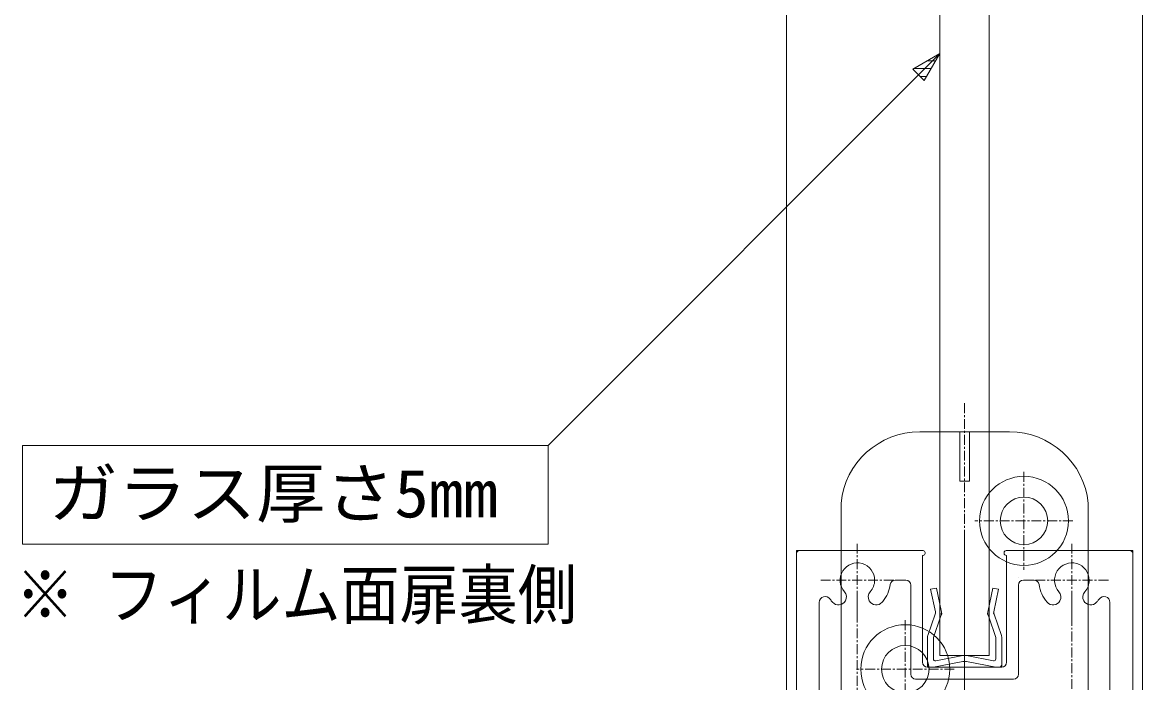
# Model space of a CAD drawing. Units: millimetres, scale not verified. Extents: x -4547 to 4547, y -2284 to 2284.
# Drawn here: x -2051 to -1484, y -1428 to -1094 of the extents above; entities that cross this region are included whole.
import ezdxf
from ezdxf.enums import TextEntityAlignment as Align

# ---------------------------------------------------------------- set-up
doc = ezdxf.new("R2010")
doc.units = ezdxf.units.MM
doc.header["$LTSCALE"] = 20
doc.linetypes.add('CHAIN1', pattern=[8, 5, -1, 1, -1])
doc.linetypes.add('DOUBLE_CHAIN1', pattern=[8.8, 5, -1, 0.6, -0.6, 0.6, -1])
doc.layers.add('0-0_3一般', color=7, linetype='Continuous', lineweight=9)
doc.layers.add('0-4_2寸法-3', color=7, linetype='Continuous', lineweight=9)
doc.styles.add('ＭＳ ゴシック', font='')
doc.styles.get('ＭＳ ゴシック').set_extended_font_data('MS Gothic')

# ---------------------------------------------------------------- blocks, each defined once
blk = doc.blocks.new('グループ-83')
at = {"layer": '0-0_3一般', "linetype": 'CHAIN1'}
for p, q in [((-5755, -27888.5), (-5755, -27151.5)), ((-4670, -27099.3), (-4670, -32290)), ((-3585, -27888.5), (-3585, -27151.5)), ((-5386.5, -27520), (-6123.5, -27520)), ((-3216.5, -27520), (-3953.5, -27520)), ((-5755, -31627.5), (-5755, -27720)), ((-3585, -27720), (-3585, -31627.5)), ((-5755, -31838.5), (-5755, -31101.5)), ((-3585, -31838.5), (-3585, -31101.5)), ((-5386.5, -31470), (-6123.5, -31470)), ((-3216.5, -31470), (-3953.5, -31470)), ((-4670, -32290), (-4670, -32502.6))]:
    blk.add_line(p, q, dxfattribs=at)
at = {"layer": '0-0_3一般', "linetype": 'DOUBLE_CHAIN1'}
for p, q in [((-6340, -27220), (-6370, -27220)), ((-6370, -27250), (-6370, -27220)), ((-3000, -27220), (-2970, -27220)), ((-2970, -27250), (-2970, -27220)), ((-3323.9, -31268.6), (-3212.3, -31268.6)), ((-3304.9, -31671.4), (-3228.8, -31671.4))]:
    blk.add_line(p, q, dxfattribs=at)
at = {"layer": '0-0_3一般'}
for p, q in [((-6370, -32470), (-6370, -27250)), ((-5090, -27220), (-6340, -27220)), ((-5095, -27270), (-5095, -28350)), ((-5095, -27270), (-5090, -27270)), ((-5070, -27250), (-5070, -27240)), ((-4270, -27220), (-4269.8, -27220)), ((-4270, -27250), (-4270, -27240)), ((-4250, -27220), (-3000, -27220)), ((-4245, -27270), (-4250, -27270)), ((-4245, -28350), (-4245, -27270)), ((-2970, -27250), (-2970, -32470)), ((-5373.3, -27520), (-5265, -27520)), ((-4125, -27490), (-4125, -27490)), ((-4075, -27520), (-3966.7, -27520)), ((-5215, -27570), (-5215, -28470)), ((-4125, -27570), (-4125, -28470)), ((-6140, -29690), (-6140, -27744.5)), ((-3200, -27744.5), (-3200, -29690)), ((-5045, -28400), (-4295, -28400)), ((-5165, -28520), (-4175, -28520)), ((-6110, -29720), (-3230, -29720)), ((-6140, -31188.6), (-6140, -29870)), ((-6110, -29840), (-5169.7, -29840)), ((-5139.7, -29840), (-5169.7, -29840)), ((-5169.7, -29840), (-5139.7, -29840)), ((-5139.7, -29840), (-3230, -29840)), ((-3200, -29870), (-3200, -31188.6)), ((-6140, -32490), (-6140, -31751.4)), ((-5815, -32295), (-5815, -31823.7)), ((-5615, -32090), (-5615, -31793)), ((-3725, -32090), (-3725, -31793)), ((-3525, -32295), (-3525, -31823.7)), ((-3200, -31751.4), (-3200, -32490)), ((-5585, -32120), (-5170, -32120)), ((-5170, -32120), (-5170, -32095)), ((-5145, -32070), (-4200, -32070)), ((-4170, -32120), (-4170, -32100)), ((-4170, -32120), (-3755, -32120)), ((-5790, -32320), (-4700, -32320)), ((-4670, -32290), (-4700, -32320)), ((-4670, -32290), (-4640, -32320)), ((-4640, -32320), (-3550, -32320)), ((-6320, -32520), (-6170, -32520)), ((-3170, -32520), (-3020, -32520))]:
    blk.add_line(p, q, dxfattribs=at)
for centre, radius, start, end in [((-6340, -27250), 30, 90, 180), ((-5090, -27240), 20, 0, 90), ((-5090, -27250), 20, 270, 0), ((-4250, -27240), 20, 90, 180), ((-4250, -27250), 20, 180, 270), ((-3000, -27250), 30, 0, 90), ((-5755, -27520), 175, 0, 221.71611), ((-3585, -27520), 175, 0, 221.71611), ((-5755, -27520), 175, 318.28389, 0), ((-5373.3, -27570), 50, 90, 172.53791), ((-5265, -27570), 50, 360, 90), ((-4075, -27570), 50, 90, 180), ((-3966.7, -27570), 50, 7.46209, 90), ((-3585, -27520), 175, 318.28389, 0), ((-5945.3, -27689.7), 80, 330, 41.71611), ((-5564.7, -27689.7), 80, 138.28389, 210), ((-5755, -27520), 335, 320.20818, 352.53791), ((-3585, -27520), 335, 187.46209, 221.71611), ((-3775.3, -27689.7), 80, 330, 41.71611), ((-3394.7, -27689.7), 80, 138.28389, 210), ((-6080, -27744.5), 60, 34.25889, 180), ((-5755, -27520), 335, 214.70253, 221.71611), ((-5945.3, -27689.7), 80, 221.71611, 330), ((-5564.7, -27689.7), 80, 210, 318.28389), ((-5755, -27520), 335, 318.28389, 320.20818), ((-5755, -27520), 335, 318.28389, 320.20818), ((-3775.3, -27689.7), 80, 221.71611, 330), ((-3394.7, -27689.7), 80, 210, 318.28389), ((-3585, -27520), 335, 318.28389, 320.20818), ((-3585, -27520), 335, 318.28389, 320.20818), ((-3585, -27520), 335, 320.20818, 325.29747), ((-3260, -27744.5), 60, 0, 145.74111), ((-5045, -28350), 50, 180, 270), ((-4295, -28350), 50, 270, 0), ((-5165, -28470), 50, 180, 270), ((-4175, -28470), 50, 270, 0), ((-6110, -29690), 30, 180, 270), ((-3230, -29690), 30, 270, 0), ((-6110, -29870), 30, 90, 180), ((-3230, -29870), 30, 0, 90), ((-5755, -31470), 335, 93.28389, 137.19933), ((-5769.6, -31215.4), 80, 345, 93.28389), ((-3570.4, -31215.4), 80, 86.71611, 195), ((-3585, -31470), 335, 42.80067, 86.71611), ((-6060, -31188.6), 80, 180, 317.73474), ((-5769.6, -31215.4), 80, 273.28389, 345), ((-3570.4, -31215.4), 80, 195, 266.71611), ((-3280, -31188.6), 80, 222.26526, 0), ((-5755, -31470), 175, 93.28389, 180), ((-3585, -31470), 175, 0, 86.71611), ((-5755, -31470), 175, 180, 356.71611), ((-5755, -31470), 335, 297.75899, 356.71611), ((-5500.4, -31484.6), 80, 105, 176.71611), ((-5500.4, -31484.6), 80, 356.71611, 105), ((-3839.6, -31484.6), 80, 75, 183.28389), ((-3585, -31470), 335, 183.28389, 242.24101), ((-3839.6, -31484.6), 80, 3.28389, 75), ((-3585, -31470), 175, 183.28389, 0), ((-6060, -31751.4), 80, 42.26526, 180), ((-5755, -31470), 335, 222.80067, 255.72505), ((-3585, -31470), 335, 284.27495, 317.19933), ((-3280, -31751.4), 80, 0, 137.73474), ((-5845, -31823.7), 30, 0, 75.72505), ((-5585, -31793), 30, 117.75899, 180), ((-3755, -31793), 30, 0, 62.24101), ((-3495, -31823.7), 30, 104.27495, 180), ((-5585, -32090), 30, 180, 270), ((-5145, -32095), 25, 90, 180), ((-4200, -32100), 30, 0, 90), ((-3755, -32090), 30, 270, 0), ((-5790, -32295), 25, 180, 270), ((-3550, -32295), 25, 270, 0), ((-6320, -32470), 50, 180, 270), ((-6170, -32490), 30, 270, 0), ((-3170, -32490), 30, 180, 270), ((-3020, -32470), 50, 270, 0)]:
    blk.add_arc(centre, radius, start, end, dxfattribs=at)
blk = doc.blocks.new('グループ-91')
at = {"layer": '0-0_3一般', "linetype": 'CHAIN1'}
blk.add_line((-4670, -27680), (-4670, -28432), dxfattribs=at)
at = {"layer": '0-0_3一般'}
for p, q in [((-4968.6, -27864.8), (-5042.1, -28080.5)), ((-4297.9, -28080.5), (-4371.4, -27864.8)), ((-4985, -28100), (-4914.4, -27890.5)), ((-4425.6, -27890.5), (-4355, -28100)), ((-5045, -28093.3), (-5045, -28370)), ((-4295, -28370), (-4295, -28093.3)), ((-4985, -28315.8), (-4985, -28100)), ((-4355, -28315.8), (-4355, -28100)), ((-4961.3, -28335.5), (-4688.7, -28281.8)), ((-4378.7, -28335.5), (-4651.3, -28281.8)), ((-5015, -28400), (-4985, -28400)), ((-4985, -28400), (-4688.7, -28341.8)), ((-4355, -28400), (-4651.3, -28341.8)), ((-4355, -28400), (-4325, -28400))]:
    blk.add_line(p, q, dxfattribs=at)
at = {"layer": '0-0_3一般', "linetype": 'DOUBLE_CHAIN1'}
for p, q in [((-4968.6, -27864.8), (-4962.9, -27852.6)), ((-4965.7, -27839.5), (-4962.9, -27852.6)), ((-4914.4, -27890.5), (-4900, -27860)), ((-4907, -27827.1), (-4900, -27860)), ((-4433, -27827.1), (-4440, -27860)), ((-4425.6, -27890.5), (-4440, -27860)), ((-4374.3, -27839.5), (-4377.1, -27852.6)), ((-4371.4, -27864.8), (-4377.1, -27852.6)), ((-5045, -28370), (-5045, -28400)), ((-5015, -28400), (-5045, -28400)), ((-4325, -28400), (-4295, -28400)), ((-4295, -28370), (-4295, -28400))]:
    blk.add_line(p, q, dxfattribs=at)
at = {"layer": '0-0_3一般'}
for points in [[(-6470, -32220), (-2870, -32220), (-2870, 1260), (-6470, 1260)], [(-4420, -3140), (-4920, -3140), (-4920, -28280), (-4420, -28280)]]:
    blk.add_lwpolyline(points, close=True, dxfattribs=at)
for points in [[(-4907, -27827.1), (-4955, -27600), (-5013.7, -27612.4), (-4965.7, -27839.5)], [(-4374.3, -27839.5), (-4326.3, -27612.4), (-4385, -27600), (-4433, -27827.1)]]:
    blk.add_lwpolyline(points, dxfattribs=at)
for centre, radius, start, end in [((-5004.8, -27847.7), 40, 334.72228, 11.94418), ((-5004.8, -27847.7), 100, 334.72228, 11.94418), ((-4335.2, -27847.7), 100, 168.05582, 205.27772), ((-4335.2, -27847.7), 40, 168.05582, 205.27772), ((-5015, -28093.3), 30, 154.72228, 180), ((-4325, -28093.3), 30, 0, 25.27772), ((-4965, -28315.8), 20, 180, 280.76501), ((-4670, -28380), 100, 90, 100.76501), ((-4670, -28380), 100, 79.23499, 90), ((-4375, -28315.8), 20, 259.23499, 0), ((-5015, -28370), 30, 180, 270), ((-4670, -28440), 100, 90, 100.76501), ((-4670, -28440), 100, 79.23499, 90), ((-4325, -28370), 30, 270, 0)]:
    blk.add_arc(centre, radius, start, end, dxfattribs=at)
blk = doc.blocks.new('グループ-95')
at = {"layer": '0-0_3一般', "linetype": 'CHAIN1'}
for p, q in [((-4670, -25730.7), (-4670, -34178.7)), ((-4070, -26425), (-4070, -27415)), ((-3575, -26920), (-4565, -26920)), ((-5270, -27925), (-5270, -28915)), ((-4775, -28420), (-5765, -28420))]:
    blk.add_line(p, q, dxfattribs=at)
at = {"layer": '0-0_3一般'}
for p, q in [((-5124, -26020), (-4720, -26020)), ((-4720, -26520), (-4720, -26020)), ((-4705.4, -26020), (-4720, -26020)), ((-4634.6, -26020), (-4705.4, -26020)), ((-4620, -26020), (-4634.6, -26020)), ((-4620, -26520), (-4620, -26020)), ((-4620, -26020), (-4216, -26020)), ((-4720, -26520), (-4620, -26520)), ((-5920, -33320), (-5920, -26740)), ((-3420, -33320), (-3420, -26740.4))]:
    blk.add_line(p, q, dxfattribs=at)
for centre, radius in [((-4070, -26920), 450), ((-4070, -26920), 240), ((-5270, -28420), 450), ((-5270, -28420), 240)]:
    blk.add_circle(centre, radius, dxfattribs=at)
for centre, start, end in [((-5124, -26820), 90, 174.26083), ((-4216, -26820), 5.71059, 90)]:
    blk.add_arc(centre, 800, start, end, dxfattribs=at)
blk = doc.blocks.new('グループ-97')
at = {"layer": '0-0_3一般'}
for name in ['グループ-91', 'グループ-95', 'グループ-83']:
    blk.add_blockref(name, (0, 0), dxfattribs=at)

msp = doc.modelspace()

# ---------------------------------------------------------------- linework, layer by layer
at = {"layer": '0-4_2寸法-3'}
for p, q in [((-1586.63, -1109.77), (-1784.71, -1307.85)), ((-1588.74, -1113.43), (-1592.96, -1113.43)), ((-1591.05, -1117.43), (-1599.89, -1117.43)), ((-1593.35, -1121.43), (-1596.51, -1121.43))]:
    msp.add_line(p, q, dxfattribs=at)
for points in [[(-1600.28, -1117.66), (-1586.63, -1109.77), (-1594.51, -1123.43)], [(-1600.28, -1117.66), (-1586.63, -1109.77), (-1594.51, -1123.43)], [(-1784.71, -1357.85), (-2050.56, -1357.85), (-2050.56, -1307.85), (-1784.71, -1307.85)]]:
    msp.add_lwpolyline(points, close=True, dxfattribs=at)

# ---------------------------------------------------------------- block references
at = {"layer": '0-0_3一般', "xscale": 0.05, "yscale": 0.05}
msp.add_blockref('グループ-97', (-1340.62, 0), dxfattribs=at)

# ---------------------------------------------------------------- texts
at = {"layer": '0-4_2寸法-3', "style": 'ＭＳ ゴシック'}
for s, height, width, p in [('ガラス厚さ5mm', 24.41, 1.05, (-2037.28, -1351.6)), ('※ フィルム面扉裏側', 24.34, 0.9, (-2054.01, -1402.76))]:
    msp.add_text(s, height=height, dxfattribs=dict(at, width=width)).set_placement(p, align=Align.BOTTOM_LEFT)

doc.saveas('drawing.dxf')
